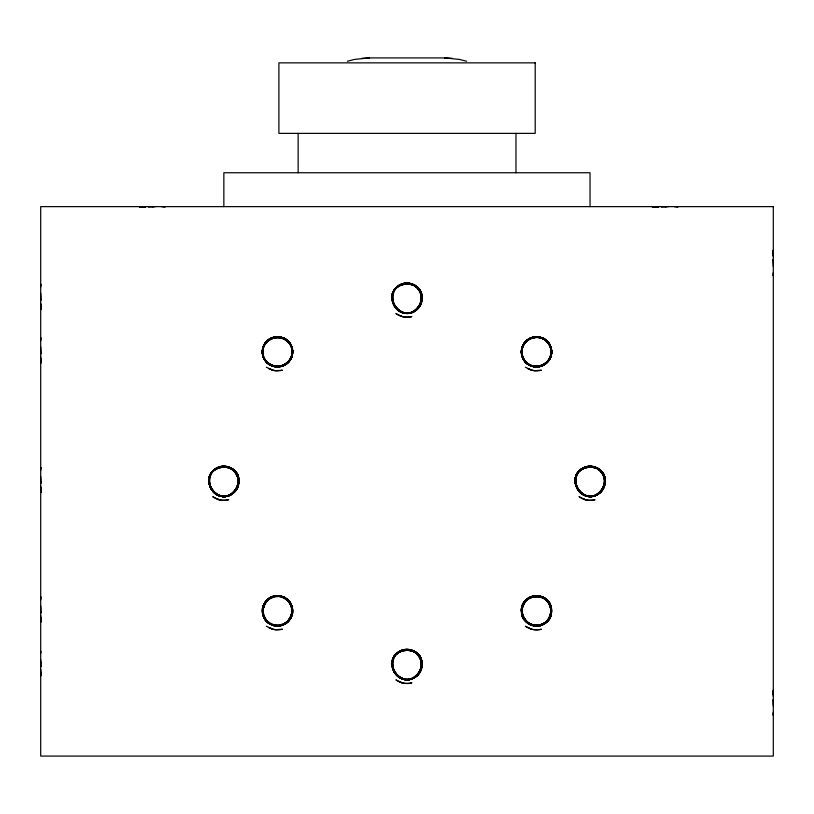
<?xml version="1.0" encoding="UTF-8"?>
<svg xmlns="http://www.w3.org/2000/svg" width="814" height="814" viewBox="0 0 814 814"><rect width="100%" height="100%" fill="white"/><g stroke="black" fill="none" stroke-linecap="round" stroke-linejoin="round"><path stroke-width="1.22" d="M41.127 304.914L40.7 309.239M41.127 358.557L40.7 362.881M41.127 488.064L40.7 492.389M41.127 617.572L40.7 621.896M772.873 254.874L773.3 250.549M772.873 694.434L773.3 690.109M40.7 675.539L40.985 672.791M40.7 287.179L41.127 284.33M40.7 340.822L41.127 337.973M40.7 470.329L41.127 467.48M40.7 599.837L41.127 596.988M773.3 272.609L772.873 275.458M773.3 712.169L772.873 715.018M40.7 653.479L40.985 651.393M40.7 662.861L40.7 659.625M526.638 599.745C503.612 632.62 568.376 634.096 546.866 600.213C512.393 579.66 515.679 644.362 547.893 620.41C565.852 584.523 501.566 592.561 527.818 622.924C561.843 638.257 555.504 578.754 525.478 600.905A14.866 14.866 0 0 1 547.537 600.905C566.768 635.103 503.642 631.399 526.719 599.755M530.697 597.242C511.762 604.354 526.587 634.442 543.813 623.809C560.775 615.191 545.645 587.962 529.365 597.832C510.754 607.224 529.934 636.029 545.777 622.486C561.161 611.273 541.89 586.802 527.38 599.135C540.028 588.227 559.086 606.857 548.433 619.739C538.766 634.147 514.875 619.769 523.087 604.487C529.741 588.471 555.993 597.914 550.915 614.499C547.507 631.511 519.932 627.37 521.662 610.113C521.693 592.765 549.542 591.442 551.21 608.709C554.568 625.732 527.503 632.458 522.507 615.852C515.883 599.806 541.117 587.932 549.267 603.245C558.882 617.684 536.457 634.259 525.478 620.828A14.866 14.866 0 0 0 547.537 620.828C566.513 591.819 510.704 586.436 523.768 618.528C543.63 643.721 567.592 598.046 535.571 596.031C504.059 602.055 533.577 644.362 550.101 616.87C559.269 586.121 508.129 592.836 524.918 620.176C547.985 642.47 565.577 593.976 533.577 596.296C503.174 606.501 538.105 644.454 550.793 614.977C555.697 583.139 505.789 596.988 526.373 621.733C552.401 640.496 562.861 589.987 531.522 596.866M347.395 61.254L354.548 59.412L369.23 57.916L444.77 57.916L459.452 59.412L466.605 61.254M139.428 207.061L145.706 206.634M652.248 207.061L658.526 206.634M148.545 207.061L155.474 206.634M661.365 207.061L668.294 206.634M361.864 58.293L369.454 57.916M444.546 57.916L452.136 58.293M409.513 283.557C389.102 279.344 386.202 313.817 407.031 313.075C427.859 313.746 424.827 279.273 404.436 283.567C383.791 286.467 392.674 319.912 412.026 312.189C430.209 306.532 419.841 277.167 402.136 284.167C382.224 290.303 396.296 321.906 414.194 311.213C432.763 301.76 413.492 273.026 397.69 286.62C381.013 299.114 404.914 324.125 418.152 308.038C431.349 294.312 408.099 273.575 395.97 288.248A14.866 14.866 0 0 1 418.03 288.248C423.056 293.681 423.056 302.737 418.03 308.17A14.866 14.866 0 0 1 395.97 308.17C420.166 329.049 435.083 279.884 403.368 283.801C373.484 295.482 410.246 331.674 421.469 301.618C424.847 269.719 375.803 285.683 397.313 309.483C420.37 326.811 433.669 281.481 405.026 283.476C374.013 291.697 406.42 331.827 420.98 303.235C428.947 274.705 380.494 279.996 394.434 306.135C414.855 330.932 437.8 284.646 405.698 283.404C376.353 288.197 401.76 330.026 419.546 306.186C433.221 277.167 381.644 276.129 394.149 305.667C413.604 331.176 438.278 285.877 406.298 283.364C374.694 288.889 403.541 331.654 420.502 304.426C430.891 276.679 382.153 277.788 393.793 305.026C411.976 331.461 438.848 287.423 407.031 283.343C377.472 285.46 398.779 329.304 418.701 307.377C435.154 279.833 383.933 273.748 393.477 304.375C407.702 330.362 438.695 292.735 410.459 283.75M592.663 466.707C572.252 462.494 569.352 496.967 590.181 496.225C611.009 496.896 607.977 462.423 587.586 466.717C566.941 469.617 575.824 503.062 595.176 495.339C613.359 489.682 602.991 460.317 585.286 467.317C565.374 473.453 579.446 505.056 597.344 494.363C615.913 484.91 596.642 456.176 580.84 469.77C564.163 482.264 588.064 507.275 601.302 491.188C614.499 477.462 591.249 456.725 579.12 471.398A14.866 14.866 0 0 1 601.18 471.398C606.206 476.831 606.206 485.887 601.18 491.32A14.866 14.866 0 0 1 579.12 491.32C603.316 512.199 618.233 463.034 586.518 466.951C556.634 478.632 593.396 514.824 604.619 484.768C607.997 452.869 558.953 468.833 580.463 492.633C603.52 509.961 616.819 464.631 588.176 466.626C557.163 474.847 589.57 514.977 604.13 486.385C612.097 457.855 563.644 463.146 577.584 489.285C598.005 514.082 620.95 467.796 588.848 466.554C559.503 471.347 584.91 513.176 602.696 489.336C616.371 460.317 564.794 459.279 577.299 488.817C596.754 514.326 621.428 469.027 589.448 466.514C557.844 472.039 586.691 514.804 603.652 487.576C614.041 459.829 565.303 460.938 576.943 488.176C595.126 514.611 621.998 470.573 590.181 466.493C560.622 468.61 581.929 512.454 601.851 490.527C618.304 462.983 567.083 456.898 576.627 487.525C590.852 513.512 621.845 475.885 593.61 466.9M226.363 466.707C205.952 462.494 203.052 496.967 223.881 496.225C244.709 496.896 241.677 462.423 221.286 466.717C200.641 469.617 209.524 503.062 228.876 495.339C247.059 489.682 236.691 460.317 218.986 467.317C199.074 473.453 213.146 505.056 231.044 494.363C249.613 484.91 230.342 456.176 214.54 469.77C197.863 482.264 221.764 507.275 235.002 491.188C248.199 477.462 224.949 456.725 212.82 471.398A14.866 14.866 0 0 1 234.88 471.398C239.906 476.831 239.906 485.887 234.88 491.32A14.866 14.866 0 0 1 212.82 491.32C237.016 512.199 251.933 463.034 220.218 466.951C190.334 478.632 227.096 514.824 238.319 484.768C241.697 452.869 192.653 468.833 214.163 492.633C237.22 509.961 250.519 464.631 221.876 466.626C190.863 474.847 223.27 514.977 237.83 486.385C245.797 457.855 197.344 463.146 211.284 489.285C231.705 514.082 254.65 467.796 222.548 466.554C193.203 471.347 218.61 513.176 236.396 489.336C250.071 460.317 198.494 459.279 210.999 488.817C230.454 514.326 255.128 469.027 223.148 466.514C191.544 472.039 220.391 514.804 237.352 487.576C247.741 459.829 199.003 460.938 210.643 488.176C228.826 514.611 255.698 470.573 223.881 466.493C194.322 468.61 215.629 512.454 235.551 490.527C252.004 462.983 200.783 456.898 210.327 487.525C224.552 513.512 255.545 475.885 227.31 466.9M409.513 649.857C389.102 645.644 386.202 680.117 407.031 679.375C427.859 680.046 424.827 645.573 404.436 649.867C383.791 652.767 392.674 686.212 412.026 678.489C430.209 672.832 419.841 643.467 402.136 650.467C382.224 656.603 396.296 688.206 414.194 677.513C432.763 668.06 413.492 639.326 397.69 652.92C381.013 665.414 404.914 690.425 418.152 674.338C431.349 660.612 408.099 639.875 395.97 654.548A14.866 14.866 0 0 1 418.03 654.548C423.056 659.981 423.056 669.037 418.03 674.47A14.866 14.866 0 0 1 395.97 674.47C420.166 695.349 435.083 646.184 403.368 650.101C373.484 661.782 410.246 697.974 421.469 667.918C424.847 636.019 375.803 651.983 397.313 675.783C420.37 693.111 433.669 647.781 405.026 649.776C374.013 657.997 406.43 698.127 420.98 669.535C428.947 641.005 380.494 646.296 394.434 672.435C414.855 697.232 437.8 650.946 405.698 649.704C376.353 654.497 401.76 696.326 419.546 672.486C433.221 643.467 381.644 642.429 394.149 671.967C413.604 697.476 438.278 652.177 406.298 649.664C374.694 655.189 403.541 697.954 420.502 670.726C430.891 642.979 382.153 644.088 393.793 671.326C411.976 697.761 438.848 653.723 407.031 649.643C377.472 651.76 398.779 695.604 418.701 673.677C435.154 646.133 383.933 640.048 393.477 670.675C407.702 696.662 438.695 659.035 410.459 650.05M658.384 207.204L652.38 206.634M145.564 207.204L139.56 206.634M674.44 206.634L677.838 207.204M161.62 206.634L165.018 207.204M665.058 206.634L666.015 206.776M152.238 206.634L153.195 206.776M286.66 599.165C270.696 585.765 251.78 614.733 270.462 623.962C286.833 633.679 301.729 606.328 284.686 597.852C268.437 587.932 253.205 615.099 270.146 623.789C286.263 633.903 301.831 606.929 285.002 598.036C267.379 586.904 252.533 618.162 272.293 624.786C289.815 632.224 300.895 603.113 282.865 597.008C265.435 589.367 253.999 618.335 271.947 624.653C289.214 632.488 301.058 603.856 283.323 597.191M282.458 596.916C261.426 589.387 254.487 624.592 276.791 625.712C299.766 626.577 294.953 589.936 272.985 596.703C251.139 603.907 268.417 636.568 286.66 622.568C303.49 610.276 279.904 584.971 266.463 600.905A14.866 14.866 0 0 1 288.522 600.905C306.715 624.277 259.89 637.779 262.851 608.302C268.874 581.695 307.234 604.456 286.762 622.486C264.621 638.43 250.966 595.97 278.246 596.021C305.392 598.738 287.495 639.59 267.094 621.489C247.456 599.175 293.63 582.936 292.246 612.657C287.637 639.55 248.138 618.833 267.633 599.745C288.899 582.661 304.762 624.348 277.523 625.732C250.987 624.704 265.059 583.658 286.579 599.175M396.337 313.838C400.783 317.012 406.624 317.877 411.884 316.565A18.997 18.997 0 0 1 402.116 316.565L395.838 313.573M527.808 368.732L534.462 370.736L541.391 370.207A18.997 18.997 0 0 1 531.613 370.207L525.345 367.216M268.793 368.732L275.447 370.736L282.387 370.207A18.997 18.997 0 0 1 272.609 370.207L266.331 367.216M579.487 496.988C583.933 500.162 589.774 501.027 595.034 499.715A18.997 18.997 0 0 1 585.266 499.715L578.988 496.723M213.187 496.988C217.633 500.162 223.474 501.027 228.734 499.715A18.997 18.997 0 0 1 218.966 499.715L212.688 496.723M525.844 626.495C530.29 629.67 536.131 630.535 541.391 629.222A18.997 18.997 0 0 1 531.613 629.222L525.345 626.231M268.793 627.747L275.447 629.751L282.387 629.222A18.997 18.997 0 0 1 272.609 629.222L266.331 626.231M396.337 680.138C400.783 683.312 406.624 684.177 411.884 682.865A18.997 18.997 0 0 1 402.116 682.865L395.838 679.873M529.629 369.302L531.613 370.207M400.122 315.659L402.116 316.565M583.272 498.809L585.266 499.715M270.614 369.302L272.609 370.207M529.629 628.316L531.613 629.222M216.972 498.809L218.966 499.715M400.122 681.959L402.116 682.865M270.614 628.316L272.609 629.222M287.322 599.786C303.022 612.535 279.426 636.365 266.463 620.828A14.866 14.866 0 0 0 288.522 620.828C298.657 610.693 287.098 592.002 273.504 596.55C259.524 599.684 259.29 621.662 273.199 625.091C286.701 629.924 298.657 611.477 288.726 601.139C279.914 589.835 259.951 599.023 262.8 613.074C264.194 627.34 285.979 630.26 291.086 616.87C297.537 604.069 280.698 589.936 269.21 598.524C256.919 605.891 263.594 626.831 277.879 625.722C290.863 626.007 297.456 607.824 287.322 599.715M549.084 343.406L550.406 345.136M602.736 472.914L604.049 474.643M419.586 289.764L420.899 291.493M549.084 602.421L550.406 604.151M290.079 343.406L291.392 345.136M419.586 656.064L420.899 657.793M236.436 472.914L237.749 474.643M290.079 602.421L291.392 604.151M41.127 675.671L40.7 669.393M772.873 250.417L773.3 256.695M41.127 309.371L40.7 303.093M41.127 363.013L40.7 356.746M41.127 492.521L40.7 486.243M41.127 622.028L40.7 615.75M772.924 690.608L773.3 696.255M773.3 266.463L772.873 259.534M773.3 706.023L772.913 699.796M40.7 293.325L41.127 300.254M40.7 346.968L41.127 353.897M40.7 476.475L41.127 483.404M40.7 605.972L41.127 612.911M41.127 666.554L40.842 661.904M590.038 206.634L590.038 172.751L223.85 172.751L223.85 206.634M515.974 133.374L515.974 172.751M298.138 133.374L298.138 172.751M292.297 350.549C294.495 366.178 270.614 372.995 264.224 358.557C257.122 346.113 273.199 331.125 285.114 339.092C299.064 346.469 290.598 369.81 275.163 366.534C260.968 365.008 258.17 343.335 271.489 338.258C285.582 331.145 299.725 351.556 288.115 362.25C278.622 372.985 259.249 362.596 262.963 348.748C265.445 333.16 290.283 333.659 292.145 349.338C295.289 363.319 275.519 372.924 266.463 361.813A14.866 14.866 0 0 0 288.522 361.813C303.001 346.835 275.437 325.926 264.926 343.925C253.215 361.162 283.954 377.045 291.239 357.519C299.827 338.532 266.829 328.134 262.983 348.616C258.048 367.002 288.4 373.962 291.961 355.26C297.425 335.154 263.197 330.128 262.657 350.966C260.694 369.983 291.941 371.896 292.328 352.788C294.342 332.051 259.758 332.834 262.719 353.469C263.96 372.456 294.943 369.271 292.287 350.417C290.985 329.619 256.959 335.897 263.166 355.789C267.409 374.348 297.486 366.28 291.87 348.087C287.281 327.757 254.69 339.357 263.97 358.018C271.103 375.661 299.521 362.912 291.086 345.848C283.333 326.516 252.991 343.142 265.12 360.093C274.969 376.373 301.007 359.279 289.967 343.773C279.233 325.905 251.923 347.14 266.585 361.945C278.917 376.485 301.913 355.382 288.492 341.849A14.866 14.866 0 0 0 266.463 341.89C276.424 329.639 297.67 342.501 291.432 357.01C287.159 370.685 265.232 369.108 262.963 354.955C258.872 339.713 281.736 330.026 289.835 343.569C298.423 355.057 284.289 371.896 271.489 365.445C256.746 359.839 262.291 335.633 278.012 336.996C292.348 336.772 297.721 358.079 285.002 364.682C273.016 372.537 257.071 357.407 264.285 345.034C270.207 331.98 291.778 336.233 292.297 350.549M551.312 350.549C553.51 366.178 529.629 372.995 523.239 358.557C516.127 346.113 532.214 331.125 544.128 339.092C558.007 346.428 549.704 369.688 534.299 366.554C520.034 365.15 517.114 343.366 530.504 338.258C544.597 331.145 558.74 351.556 547.13 362.25C537.637 372.985 518.264 362.596 521.967 348.748C524.46 333.16 549.287 333.659 551.159 349.338C554.303 363.319 534.523 372.924 525.478 361.813A14.866 14.866 0 0 0 547.537 361.813C559.788 349.532 541.025 328.897 527.635 339.926C513.217 349.593 527.604 373.484 542.887 365.272C558.903 358.618 549.46 332.366 532.875 337.444C515.862 340.852 520.004 368.427 537.26 366.697C554.609 366.666 555.931 338.817 538.664 337.149C521.642 333.791 514.906 360.856 531.522 365.852C547.629 372.497 559.472 347.079 544.017 339.021C529.487 329.538 513.115 352.106 526.638 362.973C539.031 375.112 559.503 356.166 548.351 342.877C538.563 328.551 514.794 343.142 523.137 358.353C529.904 374.237 555.972 364.733 550.915 348.219C547.507 331.206 519.932 335.348 521.662 352.604C521.693 369.953 549.542 371.276 551.21 354.009C554.568 336.986 527.503 330.26 522.507 346.866C515.883 362.912 541.117 374.786 549.267 359.473C558.882 345.034 536.457 328.459 525.478 341.89A14.866 14.866 0 0 1 547.537 341.89C562.016 356.868 534.452 377.777 523.941 359.778C513.095 344.139 539.326 327.36 548.982 343.773C560.897 360.867 530.362 377.116 522.832 357.682C514.611 340.517 543.182 328.123 550.101 345.848C559.157 364.621 526.424 375.824 522.079 355.443C516.687 337.189 546.876 329.487 550.885 348.087C556.857 368.142 522.568 373.891 521.682 352.971C519.434 334.076 550.478 331.532 551.312 350.549M535.205 62.861L278.907 62.861L278.907 133.374L535.205 133.374L535.205 62.861M773.3 206.634L40.7 206.634L40.7 756.084L773.3 756.084L773.3 206.634"/></g></svg>
